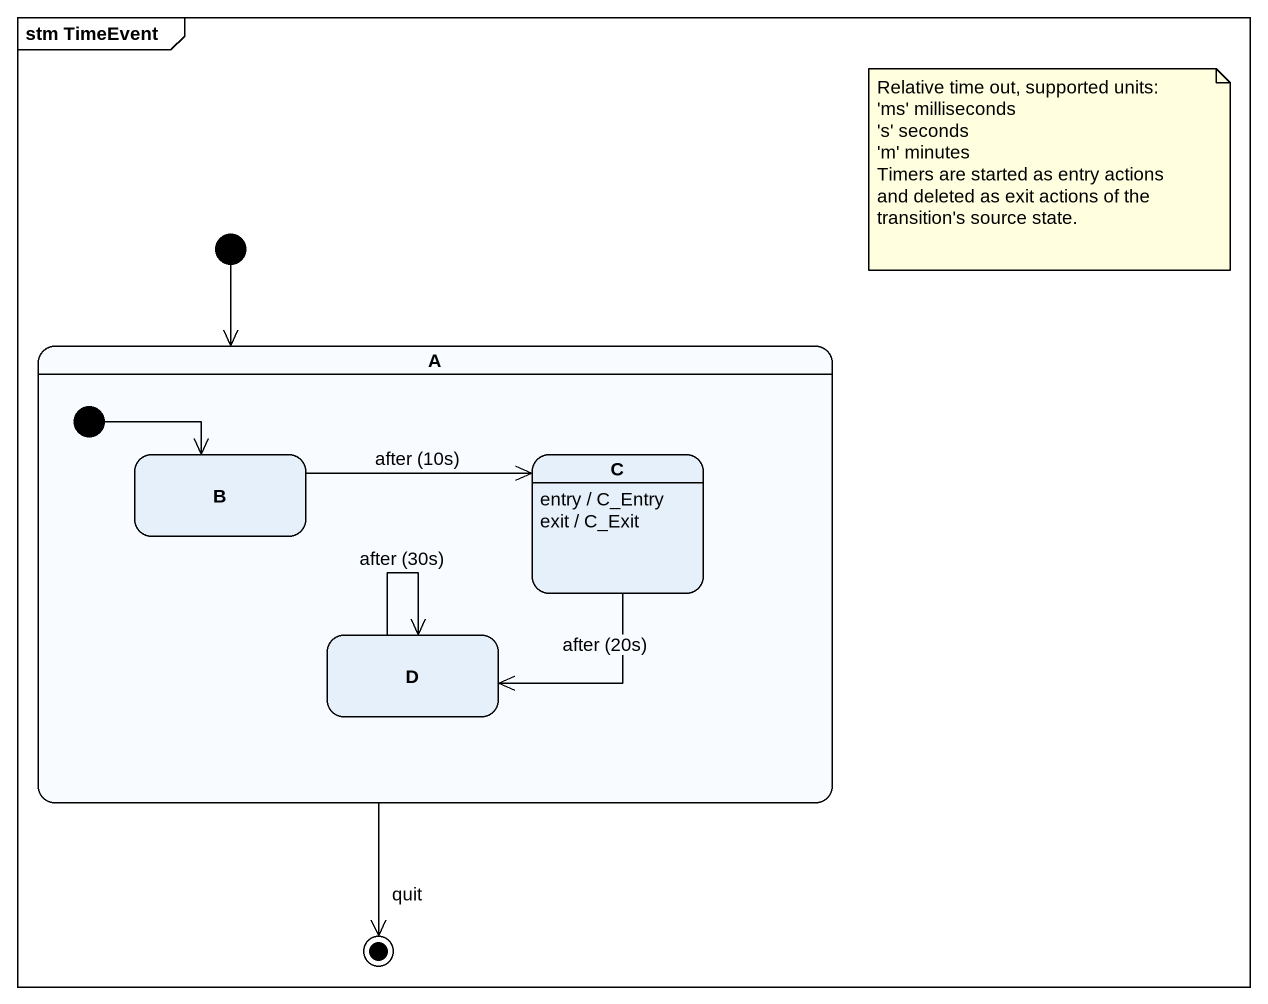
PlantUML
@startuml
mainframe stm TimeEvent
hide empty description
state A {
  state B
  state C
  C : entry / C_Entry
  C : exit / C_Exit
  state D
  [*] -right-> B
}
[*] --> A
B -right-> C : after (10s)
C --> D : after (20s)
D --> D : after (30s)
A --> [*] : quit
note as N1
  Relative time out, supported units:
  ~'ms' milliseconds
  ~'s' seconds
  ~'m' minutes
  Timers are started as entry actions
  and deleted as exit actions of the transition's source state.
end note
@enduml
